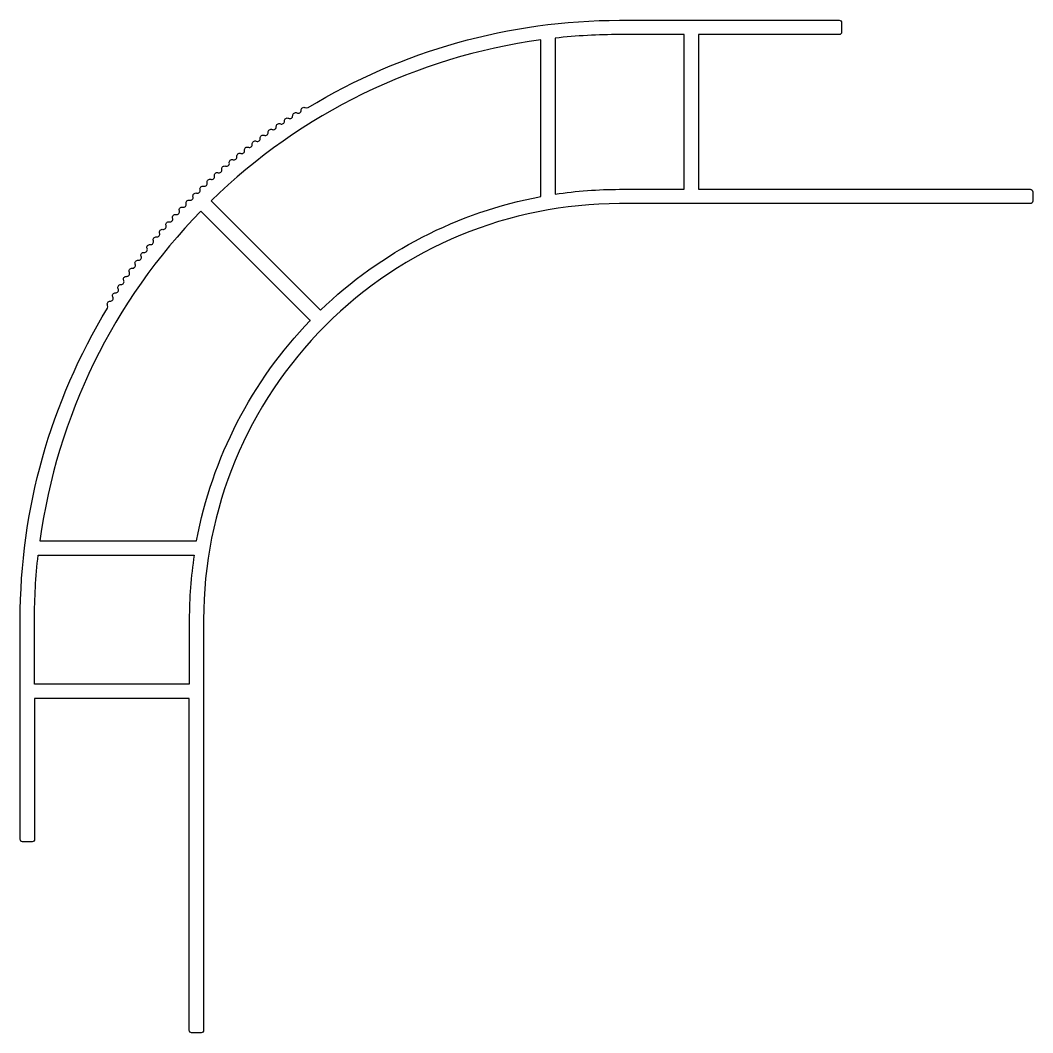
# Model space of a CAD drawing. Extents: x 1566 to 1672, y 180 to 286.
import ezdxf

# ---------------------------------------------------------------- set-up
doc = ezdxf.new("R2010")
doc.units = 0
doc.layers.get('0').update_dxf_attribs({"linetype": 'CONTINUOUS'})

msp = doc.modelspace()

# ---------------------------------------------------------------- linework, layer by layer
at = {"color": 0}
for points in [[(1596.34, 276.82, -0.137561), (1628.96, 285.97), (1651.96, 285.97, -0.414144), (1652.21, 285.72), (1652.21, 284.72, -0.413839), (1651.96, 284.47), (1637.21, 284.47), (1637.21, 268.27), (1671.96, 268.27, -0.414171), (1672.21, 268.02), (1672.21, 267.02, -0.414209), (1671.96, 266.77), (1628.96, 266.77, 0.414229), (1585.41, 223.22), (1585.41, 180.22, -0.414199), (1585.16, 179.97), (1584.16, 179.97, -0.414696), (1583.91, 180.22), (1583.91, 214.97), (1567.71, 214.97), (1567.71, 200.22, -0.413288), (1567.46, 199.97), (1566.46, 199.97, -0.414049), (1566.21, 200.22), (1566.21, 223.22, -0.13749), (1575.36, 255.84, 0.249546), (1575.36, 256.12, -0.578405), (1575.63, 256.56, 0.577146), (1575.91, 257, -0.576961), (1576.19, 257.44, 0.575834), (1576.47, 257.87, -0.582495), (1576.76, 258.3, 0.57529), (1577.05, 258.73, -0.575988), (1577.34, 259.16, 0.577128), (1577.64, 259.58, -0.576215), (1577.94, 260.01, 0.576723), (1578.25, 260.42, -0.576455), (1578.56, 260.84, 0.576543), (1578.87, 261.26, -0.5752), (1579.18, 261.67, 0.575349), (1579.5, 262.08, -0.575698), (1579.82, 262.48, 0.57611), (1580.15, 262.89, -0.576234), (1580.48, 263.29, 0.579153), (1580.81, 263.69, -0.576206), (1581.14, 264.08, 0.576435), (1581.48, 264.47, -0.575349), (1581.83, 264.86, 0.575207), (1582.17, 265.25, -0.575998), (1582.52, 265.64, 0.576429), (1582.87, 266.02, -0.576189), (1583.22, 266.4, 0.576088), (1583.58, 266.77, -0.577487), (1583.94, 267.14, 0.572665), (1584.3, 267.51, -0.574948), (1584.67, 267.88, 0.576861), (1585.04, 268.24, -0.576489), (1585.41, 268.6, 0.576613), (1585.79, 268.96, -0.576703), (1586.17, 269.32, 0.576874), (1586.55, 269.67, -0.581833), (1586.93, 270.01, 0.577816), (1587.32, 270.36, -0.577889), (1587.71, 270.7, 0.576087), (1588.1, 271.04, -0.576819), (1588.5, 271.37, 0.576681), (1588.89, 271.71, -0.576484), (1589.3, 272.03, 0.576528), (1589.7, 272.36, -0.576507), (1590.11, 272.68, 0.576673), (1590.51, 273, -0.576543), (1590.93, 273.31, 0.576499), (1591.34, 273.63, -0.576179), (1591.76, 273.93, 0.576608), (1592.17, 274.24, -0.576587), (1592.6, 274.54, 0.577631), (1593.02, 274.84, -0.576517), (1593.45, 275.13, 0.576477), (1593.88, 275.42, -0.57648), (1594.31, 275.71, 0.576448), (1594.74, 275.99, -0.579206), (1595.18, 276.27, 0.576211), (1595.62, 276.55, -0.575279), (1596.06, 276.82, 0.251787)], [(1622.21, 284.09), (1622.21, 267.77, 0.458919), (1622.23, 267.76, -0.03756), (1628.96, 268.27), (1635.71, 268.27), (1635.71, 284.47), (1628.96, 284.47, 0.027584), (1622.22, 284.1, 0.382266)], [(1620.71, 267.51, 0.361171), (1620.71, 267.52), (1620.71, 283.9, 0.454424), (1620.7, 283.91, 0.160789), (1586.2, 267.07, 0.418069), (1586.2, 267.05), (1597.64, 255.61, 0.409282), (1597.65, 255.61, -0.147092)], [(1584.67, 231.47, 0.360716), (1584.68, 231.48, -0.147092), (1596.58, 254.53, 0.408947), (1596.58, 254.55), (1585.13, 265.99, 0.416692), (1585.12, 265.99, 0.160789), (1568.27, 231.48, 0.454418), (1568.28, 231.47)], [(1567.71, 216.47), (1567.71, 223.22, -0.028746), (1568.09, 229.96, -0.38156), (1568.1, 229.97), (1584.41, 229.97, -0.458883), (1584.42, 229.96, 0.037517), (1583.91, 223.22), (1583.91, 216.47)]]:
    msp.add_lwpolyline(points, format="xyb", close=True, dxfattribs=at)

doc.saveas('drawing.dxf')
